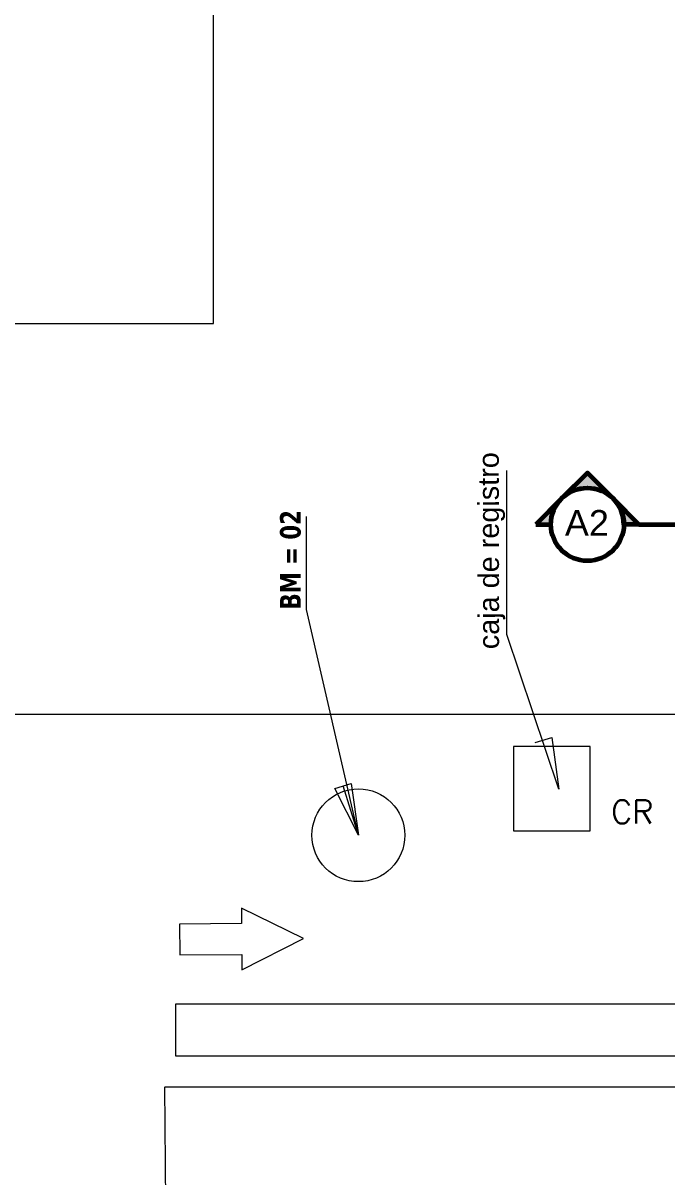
# Model space of a CAD drawing. Header units: metres. Extents: x -41 to 412, y -15 to 25.
# Drawn here: x 128.28 to 131.4, y 6.32 to 11.91 of the extents above; entities that cross this region are included whole.
import ezdxf

# ---------------------------------------------------------------- set-up
doc = ezdxf.new("R2010")
doc.units = ezdxf.units.M
doc.header["$MEASUREMENT"] = 0
doc.linetypes.add('Linea punta', pattern=[0.85, 0.6, -0.125, 0, -0.125])
doc.layers.add('Interior - Furniture', color=7, linetype='Continuous')
doc.layers.add('Marker - Section', color=7, linetype='Continuous')
doc.styles.add('GENERATED_STYLE_2', font='arial.ttf')
doc.styles.add('GENERATED_STYLE_5', font='txt.shx')
doc.styles.add('GENERATED_STYLE_6', font='')
doc.styles.get('GENERATED_STYLE_6').set_extended_font_data('Verdana', bold=True)

msp = doc.modelspace()

# ---------------------------------------------------------------- hatches: boundary and pattern name
at = {"layer": 'Marker - Section', "linetype": 'Continuous', "lineweight": 0, "true_color": 0x000000}
for points in [[(130.8886, 9.6077, -0.414214), (131.1386, 9.6077), (131.0136, 9.7327)], [(130.7636, 9.4827), (130.8368, 9.4827, -0.198912), (130.8886, 9.6077)], [(131.2636, 9.4827), (131.1386, 9.6077, -0.198912), (131.1903, 9.4827)]]:
    msp.add_hatch(color=18, dxfattribs=at).paths.add_polyline_path(points)

# ---------------------------------------------------------------- linework, layer by layer
at = {"layer": 'Interior - Furniture', "color": 251, "linetype": 'Continuous', "lineweight": 20, "true_color": 0x6a6a6a}
for p, q in [((129.2024, 10.4572), (129.2024, 19.688)), ((118.9238, 10.4572), (129.2024, 10.4572))]:
    msp.add_line(p, q, dxfattribs=at)
at = {"layer": 'Interior - Furniture', "color": 7, "linetype": 'Continuous', "lineweight": 13}
for p, q in [((130.6238, 8.949), (130.6238, 9.7447)), ((129.6528, 9.0703), (129.6528, 9.5216)), ((129.9043, 7.9759), (129.6528, 9.0703)), ((130.8753, 8.1991), (130.6238, 8.949)), ((118.224, 8.5631), (131.5096, 8.5631)), ((130.7611, 8.4254), (130.8407, 8.4501)), ((130.8407, 8.4501), (130.8753, 8.1991)), ((130.6559, 8.4064), (130.6559, 7.9966)), ((131.027, 8.4064), (130.6559, 8.4064)), ((131.027, 7.9966), (131.027, 8.4064)), ((129.7901, 8.2023), (129.8697, 8.227)), ((129.8697, 8.227), (129.9043, 7.9759)), ((129.9043, 7.9759), (129.7901, 8.2023)), ((129.9043, 7.9759), (129.8299, 8.2146)), ((130.6559, 7.9966), (131.027, 7.9966)), ((129.6386, 7.4753), (129.3374, 7.6228)), ((129.3374, 7.6228), (129.338, 7.5478)), ((129.338, 7.5478), (129.038, 7.5454)), ((129.038, 7.5454), (129.0393, 7.3954)), ((129.3399, 7.3228), (129.6386, 7.4753)), ((129.0393, 7.3954), (129.3392, 7.3978)), ((129.3392, 7.3978), (129.3399, 7.3228)), ((143.0496, 7.1569), (129.0177, 7.1569)), ((129.0177, 7.1569), (129.0177, 6.9069)), ((129.0177, 6.9069), (143.0496, 6.9069)), ((129.0591, -5.0008), (128.9661, 6.7569)), ((128.9677, 6.7568), (143.1496, 6.7572))]:
    msp.add_line(p, q, dxfattribs=at)
msp.add_circle((129.9043, 7.9759), 0.2251, dxfattribs=at)
at = {"layer": 'Marker - Section', "color": 7, "linetype": 'Linea punta', "lineweight": 60}
msp.add_line((131.2636, 9.4827), (143.6813, 9.4827), dxfattribs=at)
at = {"layer": 'Marker - Section', "color": 7, "linetype": 'Continuous', "lineweight": 60, "flags": 128}
for points in [[(130.8886, 9.6077, -0.414214), (131.1386, 9.6077), (131.0136, 9.7327)], [(130.7636, 9.4827), (130.8368, 9.4827, -0.198912), (130.8886, 9.6077)], [(131.2636, 9.4827), (131.1903, 9.4827, 0.198912), (131.1386, 9.6077)]]:
    msp.add_lwpolyline(points, format="xyb", close=True, dxfattribs=at)
at = {"layer": 'Marker - Section', "color": 7, "linetype": 'Continuous', "lineweight": 60}
msp.add_circle((131.0136, 9.4827), 0.1768, dxfattribs=at)

# ---------------------------------------------------------------- texts
at = {"layer": 'Interior - Furniture', "color": 251, "lineweight": 20, "true_color": 0x6a6a6a, "insert": (130.6158, 8.8778), "char_height": 0.1, "attachment_point": 7, "rotation": 90.0729, "style": 'GENERATED_STYLE_2'}
msp.add_mtext('\\A1;caja de registro', dxfattribs=at)
at = {"layer": 'Interior - Furniture', "color": 3, "lineweight": 20, "insert": (129.6263, 9.0703), "char_height": 0.1, "attachment_point": 7, "rotation": 90, "style": 'GENERATED_STYLE_6'}
msp.add_mtext('\\A1;{\\W0.75;BM = 02}', dxfattribs=at)
at = {"layer": 'Interior - Furniture', "color": 7, "lineweight": 13, "insert": (131.1285, 8.0325), "char_height": 0.11391, "attachment_point": 7, "style": 'GENERATED_STYLE_5'}
msp.add_mtext('\\A1;CR', dxfattribs=at)
at = {"layer": 'Marker - Section', "color": 7, "lineweight": 60, "insert": (131.1181, 9.4273), "char_height": 0.125, "attachment_point": 9, "style": 'GENERATED_STYLE_2'}
msp.add_mtext('\\A1;\\pt0;A2', dxfattribs=at)

doc.saveas('drawing.dxf')
